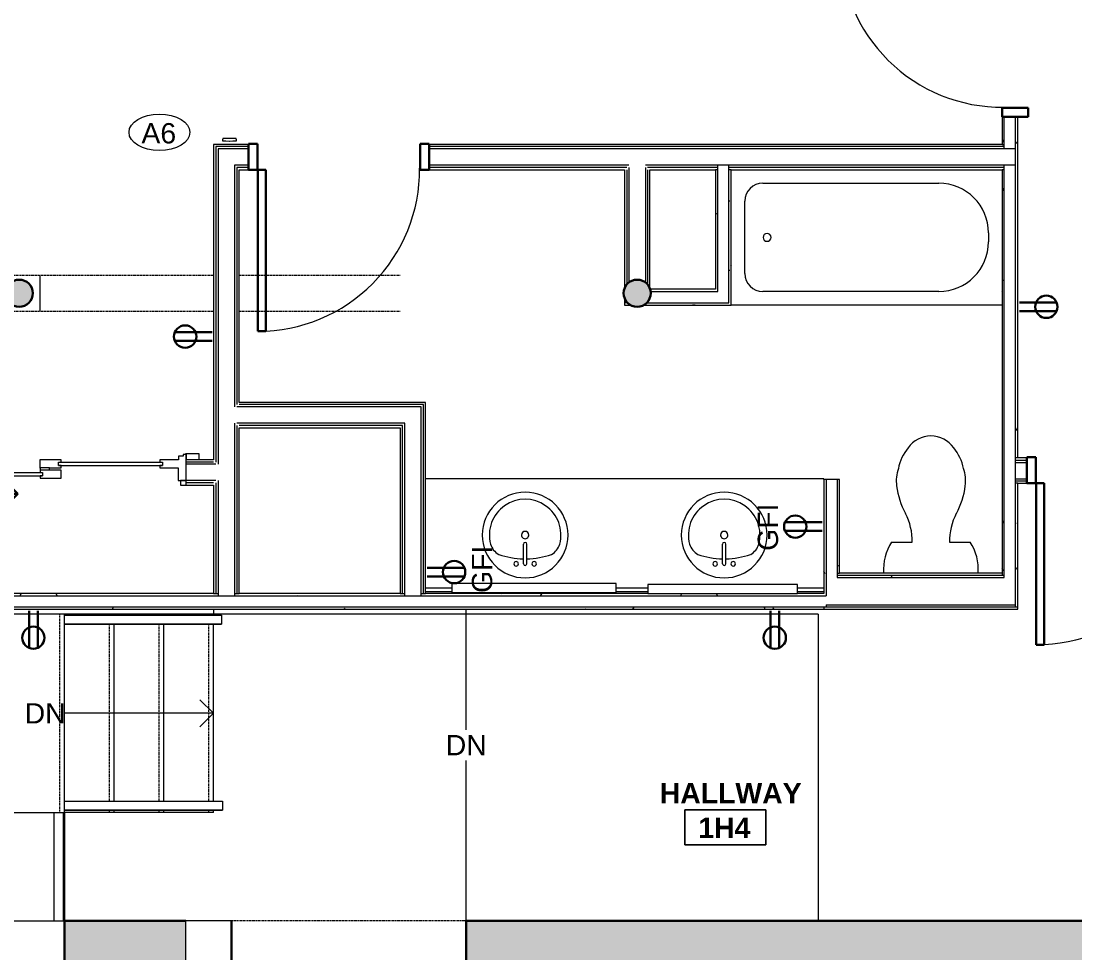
# Model space of a CAD drawing. Header units: inches. Extents: x -4688 to 1542, y -3558 to 978.
# Drawn here: x -870.7 to -637.2, y 29.1 to 235.7 of the extents above; entities that cross this region are included whole.
import ezdxf

# ---------------------------------------------------------------- set-up
doc = ezdxf.new("R2010")
doc.units = ezdxf.units.IN
doc.header["$MEASUREMENT"] = 0
for name, pattern in [('Dash 1_16_', [0.125, 0.0625, -0.0625]), ('Overhead', [0.15625, 0.09375, -0.0625]), ('Overhead 1_16_', [0.101562, 0.0625, -0.039062])]:
    doc.linetypes.add(name, pattern=pattern)
for name, color, linetype, lineweight in [('A-ANNO-NOTE', 131, 'Continuous', 40), ('A-AREA-IDEN', 2, 'Continuous', 9), ('A-DETL', 90, 'Continuous', 9), ('A-DETL-GENF', 92, 'Continuous', 18), ('A-DETL-MEDM', 33, 'Continuous', 18), ('A-DOOR', 31, 'Continuous', 18), ('A-DOOR-FRAM', 31, 'Continuous', 30), ('A-DOOR-GLAZ', 31, 'Continuous', 30), ('A-DOOR-OPNG', 31, 'Continuous', 30), ('A-FLOR-HRAL', 11, 'Continuous', 18), ('A-FLOR-LEVL', 51, 'Continuous', 9), ('A-FLOR-LEVL-TEXT', 2, 'Continuous', 9), ('A-WALL', 113, 'Continuous', 18), ('A-WALL-PATT', 111, 'Continuous', 18), ('I-WALL', 2, 'Continuous', 18), ('P-SANR-FIXT', 6, 'Continuous', 9), ('Q-CASE', 31, 'Continuous', 9), ('Q-SPCQ', 91, 'Continuous', 9), ('Q-SPCQ-IDEN', 132, 'Continuous', 9), ('S-COLS', 52, 'Continuous', 18), ('S-STRS', 31, 'Continuous', 18), ('S-STRS-ANNO', 31, 'Continuous', 9), ('S-STRS-IDEN', 31, 'Continuous', 9)]:
    doc.layers.add(name, color=color, linetype=linetype, lineweight=lineweight)
doc.styles.add('Arial', font='arial.ttf', dxfattribs={"height": 4.5})
doc.styles.add('Swis721 Lt BT', font='swissl.ttf', dxfattribs={"height": 4.5})
doc.styles.add('Swis721 Lt BT_B', font='', dxfattribs={"height": 4.5})
doc.styles.get('Swis721 Lt BT_B').set_extended_font_data('Swis721 Lt BT', bold=True)
pattern_1 = [(0, (0, 0), (15.36, 3.84), [0.634, -10.886, 0.634, -10.886, -61.44]), (0, (0, 0), (15.36, 3.84), [-23.04, 0.634, -22.406, 0.634, -10.886, -26.88]), (0, (0, 0), (15.36, 3.84), [-57.6, 0.634, -7.046, 0.634, -18.566]), (120, (5.76, 1.92), (-11.005538, 11.38215), [0.634, -10.886, 0.634, -10.886, -61.44]), (120, (5.76, 1.92), (-11.005538, 11.38215), [-23.04, 0.634, -22.406, 0.634, -10.886, -26.88]), (120, (5.76, 1.92), (-11.005538, 11.38215), [-57.6, 0.634, -7.046, 0.634, -18.566]), (240, (7.68, 9.6), (-4.354462, -15.22215), [0.634, -10.886, 0.634, -10.886, -61.44]), (240, (7.68, 9.6), (-4.354462, -15.22215), [-23.04, 0.634, -22.406, 0.634, -10.886, -26.88]), (240, (7.68, 9.6), (-4.354462, -15.22215), [-57.6, 0.634, -7.046, 0.634, -18.566])]

# ---------------------------------------------------------------- blocks, each defined once
blk = doc.blocks.new('Concrete-Round-Column - 10_-4877615-1st Floor Power _ Signal')
at = {"layer": 'S-COLS', "lineweight": 9}
blk.add_hatch(color=7, dxfattribs=at).paths.add_polyline_path([(0, -3), (1.15, -2.77), (2.12, -2.12), (2.77, -1.15), (3, 0), (2.77, 1.15), (2.12, 2.12), (1.15, 2.77), (0, 3), (-1.15, 2.77), (-2.12, 2.12), (-2.77, 1.15), (-3, 0), (-2.77, -1.15), (-2.12, -2.12), (-1.15, -2.77)], flags=0)
at = {"layer": 'S-COLS', "color": 8, "lineweight": 30}
for start, end in [(360, 180), (180, 360)]:
    blk.add_arc((0, 0), 3, start, end, dxfattribs=at)
blk = doc.blocks.new('Single Flush - D2 3_ X 8_-8252890-1st Floor Power _ Signal')
at = {"layer": 'A-DOOR', "lineweight": 30}
for p, q in [((16.15625, 38.625), (16.15625, 2.8125)), ((17.90625, 38.625), (16.15625, 38.625)), ((17.90625, 2.8125), (17.90625, 38.625)), ((16.15625, 2.8125), (17.90625, 2.8125))]:
    blk.add_line(p, q, dxfattribs=at)
at = {"layer": 'A-DOOR', "lineweight": 9}
blk.add_arc((17.90625, 2.8125), 35.8125, 90, 180.5, dxfattribs=at)
at = {"layer": 'A-DOOR-FRAM'}
for p, q in [((-20, -2.9375), (-20, 2.8125)), ((-20, 2.8125), (-18, 2.8125)), ((-18, -2.9375), (-18, 2.8125)), ((18.000004, -2.9375), (18.000004, 2.8125)), ((18.000004, 2.8125), (20.000004, 2.8125)), ((20.000004, -2.9375), (20.000004, 2.8125)), ((-20, -2.9375), (-18, -2.9375)), ((18.000004, -2.9375), (20.000004, -2.9375))]:
    blk.add_line(p, q, dxfattribs=at)
blk = doc.blocks.new('Door-Sliding-JELD-WEN-2_Panel-Stationary_Active-Wide_Stile-EpicVue - D6 5_ X 8_-8222142-1st Floor Power _ Signal')
at = {"layer": 'A-DETL-GENF', "lineweight": 9}
for p, q in [((-29.86, 4.12), (-32.91, 4.12)), ((-32.91, 4.12), (-32.91, 2.86)), ((-32.91, 2.86), (-30, 2.86)), ((-30, 2.86), (-30, 4.04)), ((-30, 4.04), (-29.86, 4.04)), ((-29.34, 4.01), (-30, 4.01)), ((-30, 4.01), (-30, -1.74)), ((-29.86, 4.04), (-29.86, 4.12)), ((-29.34, 3.61), (-29.34, 4.01)), ((-28.34, 3.61), (-29.34, 3.61)), ((-28.34, 3.12), (-28.34, 3.61)), ((-28.11, 0.52), (-28.34, 3.12)), ((2.32, 2.8), (-2.37, 2.8)), ((-2.37, 2.8), (-2.37, 0.96)), ((2.32, 2.29), (2.32, 2.8)), ((24.2, 2.8), (24.2, 2.29)), ((28.33, 2.8), (24.2, 2.8)), ((29.34, 3.61), (28.33, 3.61)), ((28.33, 3.61), (28.33, 2.8)), ((30, 4.01), (29.34, 4.01)), ((29.34, 4.01), (29.34, 3.61)), ((29.86, 4.12), (29.86, 4.04)), ((32.91, 4.12), (29.86, 4.12)), ((29.86, 4.04), (30, 4.04)), ((30, 4.04), (30, 2.86)), ((30, -1.74), (30, 4.01)), ((30, 2.86), (32.91, 2.86)), ((32.91, 2.86), (32.91, 4.12)), ((-24.21, 0.52), (-28.11, 0.52)), ((-24.75, -0.74), (-24.75, 0.01)), ((-24.75, 0.01), (-24.21, 0.01)), ((-24.21, 0.01), (-24.21, 0.52)), ((-2.37, 0.96), (-2.32, 0.96)), ((-2.32, 1.01), (-2.32, 0.96)), ((-0.28, 1.01), (-2.32, 1.01)), ((-2.32, 0.96), (-2.32, 0.01)), ((-0.28, 0.52), (-2.32, 0.52)), ((-2.32, 0.01), (-1.78, 0.01)), ((-1.78, 0.01), (-1.78, -0.74)), ((-0.28, 0.52), (-0.28, 1.01)), ((-0.28, 1.01), (2.31, 1.01)), ((2.31, 0.52), (-0.28, 0.52)), ((1.78, 1.54), (1.78, 2.29)), ((1.78, 2.29), (2.32, 2.29)), ((2.31, 1.54), (1.78, 1.54)), ((2.31, 1.01), (2.31, 1.54)), ((2.31, -1.27), (2.31, 0.52)), ((24.2, 2.29), (24.75, 2.29)), ((24.75, 1.54), (24.21, 1.54)), ((24.21, 1.54), (24.21, 1.01)), ((24.21, 1.01), (28.25, 1.01)), ((24.75, 2.29), (24.75, 1.54)), ((28.25, 1.01), (28.25, -1.74)), ((-30, -1.74), (-28.25, -1.74)), ((-28.25, -1.74), (-28.25, -1.27)), ((-28.25, -1.27), (-24.22, -1.27)), ((-24.22, -0.74), (-24.75, -0.74)), ((-24.22, -1.27), (-24.22, -0.74)), ((-1.78, -0.74), (-2.31, -0.74)), ((-2.31, -0.74), (-2.31, -1.27)), ((-2.31, -1.27), (2.31, -1.27)), ((28.25, -1.74), (30, -1.74))]:
    blk.add_line(p, q, dxfattribs=at)
at = {"layer": 'A-DOOR-FRAM', "lineweight": 9}
for p, q in [((-28.75, -1.74), (-30, -1.74)), ((-30, -1.74), (-30, -2.81)), ((-28.75, -2.81), (-28.75, -1.74)), ((28.75, -1.74), (28.75, -2.81)), ((30, -1.74), (28.75, -1.74)), ((30, -2.81), (30, -1.74)), ((-30, -2.81), (-28.75, -2.81)), ((28.75, -2.81), (30, -2.81))]:
    blk.add_line(p, q, dxfattribs=at)
at = {"layer": 'A-DOOR-GLAZ', "lineweight": 9}
for p, q in [((-24.75, 0.01), (-1.78, 0.01)), ((1.78, 2.29), (24.75, 2.29)), ((1.78, 1.54), (24.75, 1.54)), ((-24.75, -0.74), (-1.78, -0.74))]:
    blk.add_line(p, q, dxfattribs=at)
at = {"layer": 'A-DOOR-OPNG'}
for p, q in [((-10.1, -1.92), (-7.27, -4.75)), ((-7.27, -4.75), (-19.27, -4.75)), ((-10.1, -7.58), (-7.27, -4.75))]:
    blk.add_line(p, q, dxfattribs=at)
blk = doc.blocks.new('Single Flush - D1 3_ X 8_-8252943-1st Floor Power _ Signal')
at = {"layer": 'A-DOOR', "lineweight": 30}
for p, q in [((16.15625, 37.5625), (16.15625, 1.75)), ((17.90625, 37.5625), (16.15625, 37.5625)), ((17.90625, 1.75), (17.90625, 37.5625)), ((16.15625, 1.75), (17.90625, 1.75))]:
    blk.add_line(p, q, dxfattribs=at)
at = {"layer": 'A-DOOR', "lineweight": 9}
blk.add_arc((17.90625, 1.75), 35.8125, 90, 180.5, dxfattribs=at)
at = {"layer": 'A-DOOR-FRAM'}
for p, q in [((-20, -4), (-20, 1.75)), ((-20, 1.75), (-18, 1.75)), ((-18, -4), (-18, 1.75)), ((18.000004, -4), (18.000004, 1.75)), ((18.000004, 1.75), (20.000004, 1.75)), ((20.000004, -4), (20.000004, 1.75)), ((-20, -4), (-18, -4)), ((18.000004, -4), (20.000004, -4))]:
    blk.add_line(p, q, dxfattribs=at)
blk = doc.blocks.new('HVAC_Other_LK-Systems_Room-Thermostat-S1-Dti-24V-NO - Room Thermostat S1 Dti 24V NO-6786672-1st Floor Power _ Signal')
at = {"layer": 'A-DETL-GENF', "lineweight": 9}
for p, q in [((-1.55, 0.12), (-1.55, -0.05)), ((-1.48, 0.12), (-1.55, 0.12)), ((-1.48, 0.12), (-1.55, 0.12)), ((-1.55, 0.12), (-1.55, -0.23)), ((-1.48, 0.28), (-1.48, 0.12)), ((1.48, 0.28), (-1.48, 0.28)), ((1.48, 0.28), (-1.48, 0.28)), ((-1.48, 0.28), (-1.48, 0.12)), ((1.48, 0.12), (1.48, 0.28)), ((1.48, 0.12), (1.48, 0.28)), ((1.55, 0.12), (1.48, 0.12)), ((1.55, 0.12), (1.48, 0.12)), ((1.55, -0.23), (1.55, 0.12)), ((1.55, -0.23), (1.55, 0.12)), ((-1.55, -0.05), (-1.55, -0.23)), ((-1.55, -0.23), (-0.76, -0.25)), ((-1.55, -0.23), (-0.76, -0.25)), ((-0.76, -0.25), (0, -0.26)), ((-0.76, -0.25), (-0.06, -0.26)), ((-0.06, -0.26), (-0.06, -0.3)), ((-0.06, -0.3), (0.06, -0.3)), ((-0.06, -0.3), (0.06, -0.3)), ((0, -0.26), (0.76, -0.25)), ((0.06, -0.26), (0.76, -0.25)), ((0.06, -0.3), (0.06, -0.26)), ((0.06, -0.3), (0.06, -0.26)), ((0.76, -0.25), (1.55, -0.23)), ((0.76, -0.25), (1.55, -0.23))]:
    blk.add_line(p, q, dxfattribs=at)
blk = doc.blocks.new('C-Counter Top - ADJ HEIGHT-8199672-1st Floor Power _ Signal')
at = {"layer": 'Q-CASE'}
for p, q in [((40.95, 25), (-47.26, 25)), ((40.95, 24.81), (40.95, 25)), ((-41.46, 0.75), (-47.26, 0.75)), ((-47.26, 0), (-41.46, 0)), ((1.94, 0.75), (-5.03, 0.75)), ((-5.03, 0), (1.94, 0)), ((40.95, 0.75), (35.12, 0.75)), ((35.12, 0), (40.95, 0))]:
    blk.add_line(p, q, dxfattribs=at)
blk = doc.blocks.new('Sink Vanity-Round - 19_ x 19_-4918671-1st Floor Power _ Signal')
at = {"layer": 'P-SANR-FIXT'}
for p, q in [((3.43, 9.73), (3.43, 5.36)), ((4.18, 9.73), (4.18, 5.36))]:
    blk.add_line(p, q, dxfattribs=at)
for centre, radius, start, end in [((3.81, 3.35), 9.5, 90, 270), ((3.81, 3.35), 9.5, 270, 90), ((1.81, 9.73), 0.5, 360, 180), ((1.81, 9.73), 0.5, 180, 360), ((3.81, 9.73), 0.375, 360, 180), ((5.81, 9.73), 0.5, 0, 180), ((5.81, 9.73), 0.5, 180, 360), ((0.05, 4.11), 4.12, 120.7927, 162.1904), ((3.81, -9.17), 17.81, 91.2067, 109.2086), ((3.81, -9.17), 17.81, 70.7914, 88.7933), ((7.56, 4.11), 4.12, 17.8096, 59.2073), ((3.81, 3.35), 7.93, 165.3071, 14.6929), ((3.81, 5.36), 0.375, 180, 360), ((3.81, 3.35), 0.812, 360, 180), ((3.81, 3.35), 0.813, 180, 360)]:
    blk.add_arc(centre, radius, start, end, dxfattribs=at)
blk = doc.blocks.new('P-Toilet-Floor-3D - Floor Mount-7330915-1st Floor Power _ Signal')
at = {"layer": 'P-SANR-FIXT'}
for p, q in [((-8.7, 8.31), (-4.13, 8.31)), ((4.13, 8.31), (8.7, 8.31)), ((10.46, 1.47), (-10.46, 1.47))]:
    blk.add_line(p, q, dxfattribs=at)
for centre, radius, start, end in [((0.18, 25.42), 6.45, 91.5969, 144.1622), ((-0.18, 25.42), 6.45, 35.8378, 88.4031), ((2.68, 22.72), 10.08, 140.0681, 169.0843), ((-2.68, 22.72), 10.08, 10.9157, 39.9319), ((0.88, 21.86), 8.56, 161.1064, 187.2133), ((-0.88, 21.86), 8.56, 352.7867, 18.8936), ((9.41, 22.94), 17.16, 187.2133, 208.7603), ((-9.41, 22.94), 17.16, 331.2397, 352.7867), ((-17.85, 8.46), 13.72, 359.3911, 27.0003), ((17.85, 8.46), 13.72, 152.9997, 180.6089), ((0.69, 2.25), 11.19, 147.1473, 183.9988), ((-0.69, 2.25), 11.19, 356.0012, 32.8527)]:
    blk.add_arc(centre, radius, start, end, dxfattribs=at)
blk = doc.blocks.new('Tub-Rectangular-3D - Tub-Rectangular-3D-V70-1st Floor Power _ Signal')
at = {"layer": 'P-SANR-FIXT'}
for p, q in [((-36.72, -5.81), (2.28, -5.81)), ((-40.72, -25.81), (-40.72, -9.81)), ((13.28, -16.81), (13.28, -18.81)), ((2.28, -29.81), (-36.72, -29.81)), ((16.28, -32.81), (-43.72, -32.81))]:
    blk.add_line(p, q, dxfattribs=at)
for centre, radius, start, end in [((-36.72, -9.81), 4, 90, 180), ((2.28, -16.81), 11, 360, 90), ((-35.77, -17.81), 0.875, 90, 270), ((-35.77, -17.81), 0.875, 270, 90), ((2.28, -18.81), 11, 270, 0), ((-36.72, -25.81), 4, 180, 270)]:
    blk.add_arc(centre, radius, start, end, dxfattribs=at)
blk = doc.blocks.new('Mirror54 - Mirror-7368379-1st Floor Power _ Signal')
at = {"layer": 'Q-SPCQ'}
for p, q in [((-978.69, 1318.01), (-1015.12, 1318.01)), ((-1015.12, 1318.01), (-1015.12, 1316.01)), ((-978.69, 1316.01), (-978.69, 1318.01)), ((-1015.12, 1316.01), (-978.69, 1316.01))]:
    blk.add_line(p, q, dxfattribs=at)
blk = doc.blocks.new('Door-Opening - Elevator Opening-7712518-1st Floor Power _ Signal')
at = {"layer": 'A-DETL-GENF', "linetype": 'Overhead', "lineweight": 9}
for p, q in [((25.68, 10), (-26.32, 10)), ((-26.32, -10), (25.68, -10))]:
    blk.add_line(p, q, dxfattribs=at)
at = {"layer": 'A-DETL-MEDM', "lineweight": 30}
for p, q in [((-26.32, 10), (-26.32, -10)), ((25.68, -10), (25.68, 10))]:
    blk.add_line(p, q, dxfattribs=at)
blk = doc.blocks.new('Mirror11 - Mirror-8200047-1st Floor Power _ Signal')
at = {"layer": 'Q-SPCQ'}
for p, q in [((-990.44, 1318.01), (-1023.62, 1318.01)), ((-1023.62, 1318.01), (-1023.62, 1316.01)), ((-990.44, 1316.01), (-990.44, 1318.01)), ((-1023.62, 1316.01), (-990.44, 1316.01))]:
    blk.add_line(p, q, dxfattribs=at)
blk = doc.blocks.new('Top Rail Type - Top Rail_Internal_-8436533-1st Floor Power _ Signal')
at = {"layer": 'A-FLOR-HRAL', "lineweight": 9}
for p, q in [((-861.04, 62.75), (-826.04, 62.75)), ((-826.04, 60.75), (-861.04, 60.75)), ((-826.04, 62.75), (-826.04, 60.75)), ((-863.29, 36.25), (-863.29, 60.25)), ((-861.29, 60.25), (-861.29, 36.25))]:
    blk.add_line(p, q, dxfattribs=at)
blk = doc.blocks.new('Top Rail Type - Top Rail_Internal_-V141-1st Floor Power _ Signal')
at = {"layer": 'A-FLOR-HRAL', "lineweight": 9}
for p, q in [((-861.04, 62.75), (-826.04, 62.75)), ((-861.04, 60.75), (-826.04, 60.75)), ((-826.04, 62.75), (-826.04, 60.75)), ((-863.29, 36.25), (-863.29, 60.25)), ((-861.29, 36.25), (-861.29, 60.25))]:
    blk.add_line(p, q, dxfattribs=at)
blk = doc.blocks.new('Top Rail Type - Top Rail_Internal_-8436560-1st Floor Power _ Signal')
at = {"layer": 'A-FLOR-HRAL', "lineweight": 9}
for p, q in [((-861.04, 104.03), (-826.25, 104.03)), ((-826.25, 104.03), (-826.25, 102.03)), ((-826.25, 102.03), (-861.04, 102.03))]:
    blk.add_line(p, q, dxfattribs=at)
blk = doc.blocks.new('Top Rail Type - Top Rail_Internal_-V142-1st Floor Power _ Signal')
at = {"layer": 'A-FLOR-HRAL', "lineweight": 9}
for p, q in [((-861.04, 104.03), (-826.25, 104.03)), ((-826.25, 104.03), (-826.25, 102.03)), ((-861.04, 102.03), (-826.25, 102.03))]:
    blk.add_line(p, q, dxfattribs=at)
blk = doc.blocks.new('Appliance_Specialty Equipment Tag - Standard-3515593-1st Floor Power _ Signal')
at = {"layer": 'Q-SPCQ-IDEN'}
blk.add_ellipse((-0.0499, 0.0037), major_axis=(-0.1406, 0), ratio=0.600473, dxfattribs=at)
blk = doc.blocks.new('Room Tag - Room Name and Number-3379422-1st Floor Power _ Signal')
at = {"layer": 'A-AREA-IDEN'}
for p, q in [((-0.1881, -0.1636), (-0.1881, -0.0018)), ((-0.1881, -0.0018), (0.1869, -0.0018)), ((0.1869, -0.0018), (-0.1881, -0.0018)), ((-0.1881, -0.0018), (-0.1881, -0.1636)), ((0.1869, -0.0018), (0.1869, -0.1636)), ((0.1869, -0.1636), (0.1869, -0.0018)), ((0.1869, -0.1636), (-0.1881, -0.1636)), ((-0.1881, -0.1636), (0.1869, -0.1636))]:
    blk.add_line(p, q, dxfattribs=at)

msp = doc.modelspace()

# ---------------------------------------------------------------- hatches: boundary and pattern name
at = {"layer": 'A-WALL-PATT', "lineweight": 9}
h = msp.add_hatch(dxfattribs=at)
h.set_pattern_fill('FP_1', color=256, style=0, pattern_type=2)
h.set_pattern_definition(pattern_1)
h.paths.add_polyline_path([(-650.32, 202.75), (-649.82, 202.75), (-649.82, 214.5), (-650.32, 214.5), (-650.32, 203.25)], flags=0)
h.paths.add_polyline_path([(-650.32, 254.5), (-649.82, 254.5), (-649.82, 264.59), (-650.32, 264.59)], flags=0)
h.paths.add_polyline_path([(-649.82, 304.59), (-649.82, 314.19), (-650.32, 314.19), (-650.32, 304.59)], flags=0)
h = msp.add_hatch(dxfattribs=at)
h.set_pattern_fill('FP_1', color=256, style=0, pattern_type=2)
h.set_pattern_definition(pattern_1)
h.paths.add_polyline_path([(-652.82, 208.37), (-652.82, 214.5), (-653.32, 214.5), (-653.32, 208.37)], flags=0)
h.paths.add_polyline_path([(-652.82, 254.5), (-652.82, 257.5), (-653.32, 257.5), (-653.32, 254.5)], flags=0)
h.paths.add_polyline_path([(-653.32, 261.12), (-652.82, 261.12), (-652.82, 264.59), (-653.32, 264.59), (-653.32, 261.62)], flags=0)
h.paths.add_polyline_path([(-653.32, 304.59), (-652.82, 304.59), (-652.82, 308.56), (-653.32, 308.56)], flags=0)
h = msp.add_hatch(dxfattribs=at)
h.set_pattern_fill('FP_1', color=256, style=0, pattern_type=2)
h.set_pattern_definition(pattern_1)
h.paths.add_polyline_path([(-716.82, 175.75), (-716.32, 175.75), (-716.32, 202.75), (-716.82, 202.75), (-716.82, 176.25)], flags=0)
h = msp.add_hatch(dxfattribs=at)
h.set_pattern_fill('FP_1', color=256, style=0, pattern_type=2)
h.set_pattern_definition(pattern_1)
h.paths.add_polyline_path([(-713.32, 172.75), (-713.32, 202.75), (-713.82, 202.75), (-713.82, 172.75)], flags=0)
h = msp.add_hatch(dxfattribs=at)
h.set_pattern_fill('FP_1', color=256, style=0, pattern_type=2)
h.set_pattern_definition(pattern_1)
h.paths.add_polyline_path([(-653.32, 112.82), (-652.82, 112.82), (-652.82, 202.75), (-653.32, 202.75), (-653.32, 113.32)], flags=0)
h = msp.add_hatch(dxfattribs=at)
h.set_pattern_fill('FP_1', color=256, style=0, pattern_type=2)
h.set_pattern_definition(pattern_1)
h.paths.add_polyline_path([(-650.32, 105.82), (-649.82, 105.82), (-649.82, 133.25), (-650.32, 133.25), (-650.32, 106.32)], flags=0)
h.paths.add_polyline_path([(-650.32, 138.88), (-649.82, 138.88), (-649.82, 202.75), (-650.32, 202.75), (-650.32, 149.1)], flags=0)
h = msp.add_hatch(dxfattribs=at)
h.set_pattern_fill('FP_1', color=256, style=0, pattern_type=2)
h.set_pattern_definition(pattern_1)
h.paths.add_polyline_path([(-736.28, 172.75), (-735.53, 172.75), (-736.28, 173.25), (-736.98, 173.25), (-736.98, 172.75)], flags=0)
h.paths.add_polyline_path([(-713.82, 172.75), (-713.82, 173.25), (-732.05, 173.25), (-732.8, 172.75), (-716.76, 172.75)], flags=0)
h = msp.add_hatch(dxfattribs=at)
h.set_pattern_fill('FP_1', color=256, style=0, pattern_type=2)
h.set_pattern_definition(pattern_1)
h.paths.add_polyline_path([(-692.82, 108.32), (-692.32, 108.32), (-692.32, 134.07), (-692.82, 134.07), (-692.82, 108.82)], flags=0)
h = msp.add_hatch(dxfattribs=at)
h.set_pattern_fill('FP_1', color=256, style=0, pattern_type=2)
h.set_pattern_definition(pattern_1)
h.paths.add_polyline_path([(-689.32, 113.32), (-689.32, 134.07), (-689.82, 134.07), (-689.82, 113.32)], flags=0)
h = msp.add_hatch(dxfattribs=at)
h.set_pattern_fill('FP_1', color=256, style=0, pattern_type=2)
h.set_pattern_definition(pattern_1)
h.paths.add_polyline_path([(-663.22, 112.32), (-652.82, 112.32), (-652.82, 112.82), (-689.82, 112.82), (-689.82, 112.32)], flags=0)
h = msp.add_hatch(dxfattribs=at)
h.set_pattern_fill('FP_1', color=256, style=0, pattern_type=2)
h.set_pattern_definition(pattern_1)
h.paths.add_polyline_path([(-692.82, 108.32), (-692.82, 108.82), (-698.64, 108.82), (-698.64, 108.79), (-731.83, 108.79), (-731.83, 108.82), (-782.03, 108.82), (-782.03, 108.32), (-716.76, 108.32)], flags=0)
h.paths.add_polyline_path([(-785.65, 108.32), (-785.65, 108.82), (-823.37, 108.82), (-823.37, 108.32)], flags=0)
h.paths.add_polyline_path([(-827, 108.32), (-827, 108.82), (-902.61, 108.82), (-902.61, 108.32), (-877.38, 108.32)], flags=0)
h = msp.add_hatch(dxfattribs=at)
h.set_pattern_fill('FP_1', color=256, style=0, pattern_type=2)
h.set_pattern_definition(pattern_1)
h.paths.add_polyline_path([(-692.82, 105.32), (-692.82, 105.82), (-902.11, 105.82), (-902.11, 105.32), (-716.76, 105.32)], flags=0)
h = msp.add_hatch(color=7, dxfattribs=at)
h.paths.add_polyline_path([(-590.07, 16.25), (-590.07, 36.25), (-772.04, 36.25), (-772.04, 16.25), (-609.68, 16.25)], flags=0)
h.paths.add_polyline_path([(-849.04, 16.25), (-834.14, 16.25), (-834.14, 36.25), (-861.04, 36.25), (-861.04, 16.25)], flags=0)
h.paths.add_polyline_path([(-901.04, 16.25), (-901.04, 36.25), (-1015.06, 36.25), (-1015.06, 16.25), (-930.92, 16.25)], flags=0)

# ---------------------------------------------------------------- linework, layer by layer
at = {"layer": 'A-ANNO-NOTE', "lineweight": 30}
for p, q in [((-649.49, 173.33), (-641.23, 173.33)), ((-649.49, 171.41), (-641.23, 171.41)), ((-828.32, 166.71), (-836.59, 166.71)), ((-828.32, 164.79), (-836.59, 164.79)), ((-693.15, 124.59), (-701.41, 124.59)), ((-693.15, 122.68), (-701.41, 122.68)), ((-780.7, 114.52), (-772.44, 114.52)), ((-780.7, 112.6), (-772.44, 112.6)), ((-868.9, 104.99), (-868.9, 96.73)), ((-866.98, 104.99), (-866.98, 96.73)), ((-704.64, 104.99), (-704.64, 96.73)), ((-702.73, 104.99), (-702.73, 96.73))]:
    msp.add_line(p, q, dxfattribs=at)
for centre, radius in [((-643.51, 172.37), 2.48), ((-834.3, 165.75), 2.48), ((-699.13, 123.63), 2.48), ((-774.72, 113.56), 2.48), ((-867.94, 99.01), 2.47), ((-703.68, 99.01), 2.48)]:
    msp.add_circle(centre, radius, dxfattribs=at)
at = {"layer": 'A-DETL', "linetype": 'Dash 1_16_'}
for p, q in [((-891.44, 179.37), (-828, 179.37)), ((-822.37, 179.37), (-786.65, 179.37)), ((-891.44, 171.37), (-828, 171.37)), ((-822.37, 171.37), (-786.65, 171.37))]:
    msp.add_line(p, q, dxfattribs=at)
at = {"layer": 'A-DETL'}
msp.add_line((-866.5, 179.37), (-866.5, 171.37), dxfattribs=at)
at = {"layer": 'A-FLOR-LEVL'}
for q in [(-772.04, 104.25), (-694.04, 36.25)]:
    msp.add_line((-694.04, 104.25), q, dxfattribs=at)
at = {"layer": 'A-WALL'}
for p, q in [((-652.82, 207.37), (-652.82, 214.5)), ((-650.32, 105.82), (-650.32, 214.5)), ((-820.26, 207.87), (-827.5, 207.87)), ((-827.5, 207.87), (-827.5, 137.94)), ((-652.82, 207.87), (-780.26, 207.87)), ((-653.32, 208.37), (-652.82, 208.37)), ((-820.26, 207.37), (-827, 207.37)), ((-827, 207.37), (-827, 137.44)), ((-650.32, 207.37), (-780.26, 207.37)), ((-820.26, 203.75), (-823.37, 203.75)), ((-823.37, 203.75), (-823.37, 150.18)), ((-820.26, 203.25), (-822.87, 203.25)), ((-822.87, 203.25), (-822.87, 150.68)), ((-735.98, 203.75), (-780.26, 203.75)), ((-736.48, 203.25), (-780.26, 203.25)), ((-735.98, 203.25), (-735.98, 177.7)), ((-650.32, 203.75), (-732.35, 203.75)), ((-732.35, 203.25), (-732.35, 177.7)), ((-716.32, 203.25), (-731.85, 203.25)), ((-716.32, 175.75), (-716.32, 203.75)), ((-713.82, 173.25), (-713.82, 203.75)), ((-652.82, 203.25), (-713.82, 203.25)), ((-652.82, 112.32), (-652.82, 203.75)), ((-736.48, 202.75), (-736.48, 177.21)), ((-731.85, 202.75), (-731.85, 177.21)), ((-716.32, 202.75), (-716.82, 202.75)), ((-713.32, 202.75), (-713.82, 202.75)), ((-652.82, 202.75), (-653.32, 202.75)), ((-731.24, 175.75), (-716.32, 175.75)), ((-736.28, 173.25), (-736.98, 173.25)), ((-736.48, 173.54), (-736.48, 173.25)), ((-732.05, 173.25), (-713.82, 173.25)), ((-782.03, 150.18), (-822.87, 150.18)), ((-781.53, 150.68), (-822.37, 150.68)), ((-782.03, 108.32), (-782.03, 150.18)), ((-781.53, 108.82), (-781.53, 150.68)), ((-823.37, 146.56), (-823.37, 108.32)), ((-785.65, 146.56), (-822.87, 146.56)), ((-822.87, 146.06), (-822.87, 108.82)), ((-786.15, 146.06), (-822.37, 146.06)), ((-786.15, 108.82), (-786.15, 146.06)), ((-785.65, 108.32), (-785.65, 146.56)), ((-828, 137.94), (-834.11, 137.94)), ((-649.82, 138.88), (-650.32, 138.88)), ((-650.32, 138.38), (-647.82, 138.38)), ((-650.32, 137.88), (-647.82, 137.88)), ((-827.5, 137.44), (-834.11, 137.44)), ((-827.5, 133.82), (-834.11, 133.82)), ((-828, 133.32), (-834.11, 133.32)), ((-827.5, 133.32), (-827.5, 108.82)), ((-827, 133.82), (-827, 108.32)), ((-692.32, 134.07), (-692.32, 108.32)), ((-689.82, 134.07), (-689.82, 112.32)), ((-650.32, 134.25), (-647.82, 134.25)), ((-650.32, 133.75), (-647.82, 133.75)), ((-649.82, 133.25), (-650.32, 133.25)), ((-689.82, 113.32), (-689.32, 113.32)), ((-652.82, 112.82), (-689.82, 112.82)), ((-689.82, 112.32), (-652.82, 112.32)), ((-653.32, 113.32), (-653.32, 112.82)), ((-902.61, 108.32), (-692.32, 108.32)), ((-828, 108.82), (-827, 108.82)), ((-823.37, 108.82), (-822.37, 108.82)), ((-786.65, 108.82), (-785.65, 108.82)), ((-782.03, 108.82), (-781.03, 108.82)), ((-902.61, 105.82), (-649.82, 105.82)), ((-692.82, 105.82), (-692.82, 105.32)), ((-692.32, 106.32), (-650.32, 106.32)), ((-692.32, 106.32), (-692.32, 105.82)), ((-824.04, 36.25), (-834.14, 36.25))]:
    msp.add_line(p, q, dxfattribs=at)
at = {"layer": 'A-WALL', "lineweight": 9}
for p, q in [((-901.04, 36.25), (-861.04, 36.25)), ((-834.14, 16.25), (-834.14, 36.25))]:
    msp.add_line(p, q, dxfattribs=at)
at = {"layer": 'A-WALL', "color": 8, "lineweight": 30}
for p, q in [((-834.14, 36.25), (-861.04, 36.25)), ((-861.04, 36.25), (-861.04, 16.25)), ((-601.07, 36.25), (-772.04, 36.25))]:
    msp.add_line(p, q, dxfattribs=at)
at = {"layer": 'I-WALL'}
for p, q in [((-653.32, 214.5), (-653.32, 208.37)), ((-649.82, 214.5), (-653.32, 214.5)), ((-649.82, 138.88), (-649.82, 214.5)), ((-820.26, 208.37), (-828, 208.37)), ((-828, 208.37), (-828, 138.44)), ((-820.26, 202.75), (-820.26, 208.37)), ((-653.32, 208.37), (-780.26, 208.37)), ((-780.26, 208.37), (-780.26, 202.75)), ((-822.37, 202.75), (-820.26, 202.75)), ((-822.37, 151.18), (-822.37, 202.75)), ((-780.26, 202.75), (-736.98, 202.75)), ((-736.98, 202.75), (-736.98, 176.32)), ((-731.35, 202.75), (-716.82, 202.75)), ((-731.35, 176.32), (-731.35, 202.75)), ((-716.82, 202.75), (-716.82, 176.25)), ((-713.32, 202.75), (-653.32, 202.75)), ((-713.32, 172.75), (-713.32, 202.75)), ((-653.32, 202.75), (-653.32, 113.32)), ((-716.82, 176.25), (-731.34, 176.25)), ((-736.98, 174.43), (-736.98, 172.75)), ((-736.98, 172.75), (-735.53, 172.75)), ((-732.8, 172.75), (-713.32, 172.75)), ((-781.03, 151.18), (-822.37, 151.18)), ((-781.03, 108.82), (-781.03, 151.18)), ((-822.37, 108.82), (-822.37, 145.56)), ((-822.37, 145.56), (-786.65, 145.56)), ((-786.65, 145.56), (-786.65, 108.82)), ((-828, 138.44), (-834.11, 138.44)), ((-647.82, 138.88), (-649.82, 138.88)), ((-647.82, 133.25), (-647.82, 138.88)), ((-689.32, 134.07), (-692.82, 134.07)), ((-692.82, 134.07), (-692.82, 108.82)), ((-689.32, 113.32), (-689.32, 134.07)), ((-649.82, 133.25), (-647.82, 133.25)), ((-649.82, 105.32), (-649.82, 133.25)), ((-834.11, 132.82), (-828, 132.82)), ((-828, 132.82), (-828, 108.82)), ((-653.32, 113.32), (-689.32, 113.32)), ((-828, 108.82), (-902.11, 108.82)), ((-786.65, 108.82), (-822.37, 108.82)), ((-731.83, 108.82), (-781.03, 108.82)), ((-692.82, 108.82), (-698.64, 108.82)), ((-902.11, 105.32), (-649.82, 105.32))]:
    msp.add_line(p, q, dxfattribs=at)
at = {"layer": 'S-STRS', "lineweight": 9}
for p, q in [((-828.04, 105.32), (-828.04, 104.25)), ((-772.04, 104.25), (-772.04, 105.32)), ((-861.04, 104.25), (-901.04, 104.25)), ((-861.04, 60.25), (-861.04, 104.25)), ((-850.04, 104.25), (-861.04, 104.25)), ((-839.04, 104.25), (-850.04, 104.25)), ((-850.04, 104.03), (-850.04, 104.25)), ((-828.04, 104.25), (-839.04, 104.25)), ((-839.04, 104.03), (-839.04, 104.25)), ((-772.04, 104.25), (-828.04, 104.25)), ((-828.04, 104.03), (-828.04, 104.25)), ((-772.04, 36.25), (-772.04, 104.25)), ((-850.04, 62.75), (-850.04, 102.03)), ((-839.04, 62.75), (-839.04, 102.03)), ((-828.04, 62.75), (-828.04, 102.03)), ((-850.04, 60.25), (-850.04, 60.75)), ((-839.04, 60.25), (-839.04, 60.75)), ((-828.04, 60.25), (-828.04, 60.75)), ((-901.04, 60.25), (-861.04, 60.25)), ((-861.04, 60.25), (-861.04, 36.25)), ((-850.04, 60.25), (-861.04, 60.25)), ((-839.04, 60.25), (-850.04, 60.25)), ((-828.04, 60.25), (-839.04, 60.25))]:
    msp.add_line(p, q, dxfattribs=at)
at = {"layer": 'S-STRS', "linetype": 'Overhead 1_16_', "lineweight": 9}
for p, q in [((-862.04, 60.25), (-862.04, 104.25)), ((-851.04, 104.03), (-851.04, 104.25)), ((-840.04, 104.03), (-840.04, 104.25)), ((-829.04, 104.03), (-829.04, 104.25)), ((-851.04, 62.75), (-851.04, 102.03)), ((-840.04, 62.75), (-840.04, 102.03)), ((-829.04, 62.75), (-829.04, 102.03)), ((-851.04, 60.25), (-851.04, 60.75)), ((-840.04, 60.25), (-840.04, 60.75)), ((-829.04, 60.25), (-829.04, 60.75))]:
    msp.add_line(p, q, dxfattribs=at)
at = {"layer": 'S-STRS-ANNO'}
for p, q in [((-828.04, 82.25), (-831.04, 85.25)), ((-850.04, 82.25), (-861.04, 82.25)), ((-839.04, 82.25), (-850.04, 82.25)), ((-828.04, 82.25), (-839.04, 82.25)), ((-828.04, 82.25), (-831.04, 79.25))]:
    msp.add_line(p, q, dxfattribs=at)

# ---------------------------------------------------------------- block references
at = {"layer": 'A-AREA-IDEN', "xscale": 47.99999999999997, "yscale": 47.99999999999997, "zscale": 47.99999999999997}
msp.add_blockref('Room Tag - Room Name and Number-3379422-1st Floor Power _ Signal', (-714.6, 60.91), dxfattribs=at)
at = {"layer": 'A-DOOR'}
for name, p, rotation in [('Single Flush - D1 3_ X 8_-8252943-1st Floor Power _ Signal', (-651.57, 234.5), 89.99999999999991), ('Single Flush - D2 3_ X 8_-8252890-1st Floor Power _ Signal', (-800.26, 205.56), 180), ('Single Flush - D2 3_ X 8_-8252890-1st Floor Power _ Signal', (-627.82, 136.07), 180), ('Door-Opening - Elevator Opening-7712518-1st Floor Power _ Signal', (-798.37, 26.25), 180)]:
    msp.add_blockref(name, p, dxfattribs=dict(at, rotation=rotation))
msp.add_blockref('Door-Sliding-JELD-WEN-2_Panel-Stationary_Active-Wide_Stile-EpicVue - D6 5_ X 8_-8222142-1st Floor Power _ Signal', (-864.11, 135.63), dxfattribs=at)
at = {"layer": 'A-FLOR-HRAL', "lineweight": 9}
for name in ['Top Rail Type - Top Rail_Internal_-8436560-1st Floor Power _ Signal', 'Top Rail Type - Top Rail_Internal_-V142-1st Floor Power _ Signal', 'Top Rail Type - Top Rail_Internal_-8436533-1st Floor Power _ Signal', 'Top Rail Type - Top Rail_Internal_-V141-1st Floor Power _ Signal']:
    msp.add_blockref(name, (0, 0), dxfattribs=at)
at = {"layer": 'P-SANR-FIXT'}
for name, p in [('Tub-Rectangular-3D - Tub-Rectangular-3D-V70-1st Floor Power _ Signal', (-669.6, 205.56)), ('P-Toilet-Floor-3D - Floor Mount-7330915-1st Floor Power _ Signal', (-669.08, 111.88))]:
    msp.add_blockref(name, p, dxfattribs=at)
at = {"layer": 'P-SANR-FIXT', "rotation": 180}
for p in [(-755.17, 125.12), (-711.07, 125.12)]:
    msp.add_blockref('Sink Vanity-Round - 19_ x 19_-4918671-1st Floor Power _ Signal', p, dxfattribs=at)
at = {"layer": 'Q-CASE'}
msp.add_blockref('C-Counter Top - ADJ HEIGHT-8199672-1st Floor Power _ Signal', (-733.77, 109.25), dxfattribs=at)
at = {"layer": 'Q-SPCQ'}
for name, p in [('HVAC_Other_LK-Systems_Room-Thermostat-S1-Dti-24V-NO - Room Thermostat S1 Dti 24V NO-6786672-1st Floor Power _ Signal', (-824.51, 209.37)), ('Mirror54 - Mirror-7368379-1st Floor Power _ Signal', (239.9, -1206.97)), ('Mirror11 - Mirror-8200047-1st Floor Power _ Signal', (291.79, -1207.22))]:
    msp.add_blockref(name, p, dxfattribs=at)
at = {"layer": 'Q-SPCQ-IDEN', "xscale": 47.99999999999997, "yscale": 47.99999999999997, "zscale": 47.99999999999997}
msp.add_blockref('Appliance_Specialty Equipment Tag - Standard-3515593-1st Floor Power _ Signal', (-837.6, 210.86), dxfattribs=at)
at = {"layer": 'S-COLS', "lineweight": 9}
for p in [(-871.06, 175.37), (-734.16, 175.37)]:
    msp.add_blockref('Concrete-Round-Column - 10_-4877615-1st Floor Power _ Signal', p, dxfattribs=at)

# ---------------------------------------------------------------- texts
at = {"layer": 'A-ANNO-NOTE', "lineweight": 9, "char_height": 4.5, "width": 11.9685, "attachment_point": 1, "rotation": 90, "style": 'Swis721 Lt BT'}
for insert in [(-707.45, 118.27), (-770.78, 108.93)]:
    msp.add_mtext('GFI', dxfattribs=dict(at, insert=insert))
at = {"layer": 'A-AREA-IDEN', "char_height": 4.5, "attachment_point": 1, "style": 'Swis721 Lt BT_B'}
for s, insert, width in [('HALLWAY', (-729.15, 66.77), 35.148), ('1H4', (-720.61, 59.11), 14.0895)]:
    msp.add_mtext(s, dxfattribs=dict(at, insert=insert, width=width))
at = {"layer": 'Q-SPCQ-IDEN', "insert": (-843.99, 213.08), "char_height": 4.5, "width": 9.393, "attachment_point": 1, "style": 'Arial'}
msp.add_mtext('A6', dxfattribs=at)
at = {"layer": 'S-STRS-IDEN', "insert": (-869.86, 84.49), "char_height": 4.5, "width": 10.5833, "attachment_point": 1, "line_spacing_factor": 1.005062, "style": 'Swis721 Lt BT'}
msp.add_mtext('DN', dxfattribs=at)

# ---------------------------------------------------------------- next in the draw order: texts
at = {"layer": 'A-FLOR-LEVL-TEXT', "insert": (-776.56, 77.44), "char_height": 4.5, "width": 10.8493, "attachment_point": 1, "line_spacing_factor": 0.941778, "style": 'Arial', "bg_fill": 3, "box_fill_scale": 1.25, "bg_fill_color": 256, "bg_fill_true_color": 13158600, "bg_fill_transparency": 0}
msp.add_mtext('DN', dxfattribs=at)

doc.saveas('drawing.dxf')
